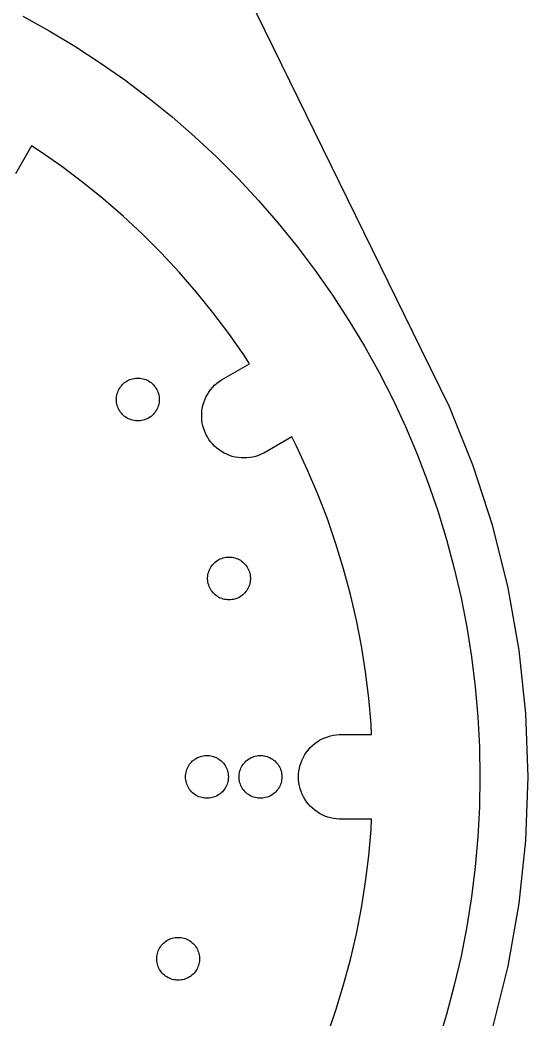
# Model space of a CAD drawing. Header units: metres. Extents: x -85 to 85, y -85 to 155.
# Drawn here: x 37.5 to 85, y -22.6 to 70.7 of the extents above; entities that cross this region are included whole.
import ezdxf

# ---------------------------------------------------------------- set-up
doc = ezdxf.new("R2010")
doc.units = ezdxf.units.M

msp = doc.modelspace()

# ---------------------------------------------------------------- linework, layer by layer
for p, q in [((75.0505, 39.9051), (26.4884, 139.084)), ((37.7925, 71.0773), (40.25, 69.715)), ((40.25, 69.715), (42.6585, 68.2679)), ((42.6585, 68.2679), (45.015, 66.7375)), ((45.015, 66.7375), (47.3167, 65.1259)), ((47.3167, 65.1259), (49.5607, 63.4349)), ((49.5607, 63.4349), (51.7444, 61.6666)), ((51.7444, 61.6666), (53.865, 59.8232)), ((53.865, 59.8232), (55.92, 57.9069)), ((38.6083, 58.9763), (37.0998, 56.3635)), ((39.4231, 58.4471), (38.6083, 58.9763)), ((41.4389, 57.0357), (39.4231, 58.4471)), ((55.92, 57.9069), (57.9069, 55.92)), ((43.4041, 55.5548), (41.4389, 57.0357)), ((45.3165, 54.0061), (43.4041, 55.5548)), ((57.9069, 55.92), (59.8232, 53.865)), ((47.1737, 52.3917), (45.3165, 54.0061)), ((59.8232, 53.865), (61.6666, 51.7444)), ((48.9734, 50.7135), (47.1737, 52.3917)), ((61.6666, 51.7444), (63.4349, 49.5607)), ((50.7135, 48.9734), (48.9734, 50.7135)), ((63.4349, 49.5607), (65.1259, 47.3167)), ((52.3917, 47.1737), (50.7135, 48.9734)), ((54.0061, 45.3165), (52.3917, 47.1737)), ((65.1259, 47.3167), (66.7375, 45.015)), ((55.5548, 43.4041), (54.0061, 45.3165)), ((66.7375, 45.015), (68.2679, 42.6585)), ((57.0357, 41.4389), (55.5548, 43.4041)), ((68.2679, 42.6585), (69.715, 40.25)), ((58.4471, 39.4231), (57.0357, 41.4389)), ((69.715, 40.25), (71.0773, 37.7925)), ((58.9763, 38.6083), (58.4471, 39.4231)), ((77.6514, 34.5726), (75.0505, 39.9051)), ((56.3635, 37.0998), (58.9763, 38.6083)), ((71.0773, 37.7925), (72.3529, 35.2889)), ((46.8449, 36.327), (46.923, 36.4427)), ((46.923, 36.4427), (47.0089, 36.5527)), ((47.0089, 36.5527), (47.1023, 36.6564)), ((47.1023, 36.6564), (47.2028, 36.7534)), ((47.2028, 36.7534), (47.3097, 36.8431)), ((47.3097, 36.8431), (47.4226, 36.9252)), ((47.4226, 36.9252), (47.541, 36.9992)), ((47.541, 36.9992), (47.6643, 37.0647)), ((47.6643, 37.0647), (47.7918, 37.1215)), ((47.7918, 37.1215), (47.923, 37.1692)), ((47.923, 37.1692), (48.0572, 37.2077)), ((48.0572, 37.2077), (48.1937, 37.2367)), ((48.1937, 37.2367), (48.332, 37.2562)), ((48.332, 37.2562), (48.4712, 37.2659)), ((48.4712, 37.2659), (48.6108, 37.2659)), ((48.6108, 37.2659), (48.7501, 37.2562)), ((48.7501, 37.2562), (48.8883, 37.2367)), ((48.8883, 37.2367), (49.0249, 37.2077)), ((49.0249, 37.2077), (49.1591, 37.1692)), ((49.1591, 37.1692), (49.2902, 37.1215)), ((49.2902, 37.1215), (49.4178, 37.0647)), ((49.4178, 37.0647), (49.541, 36.9992)), ((49.541, 36.9992), (49.6594, 36.9252)), ((49.6594, 36.9252), (49.7723, 36.8431)), ((49.7723, 36.8431), (49.8793, 36.7534)), ((49.8793, 36.7534), (49.9797, 36.6564)), ((49.9797, 36.6564), (50.0731, 36.5527)), ((50.0731, 36.5527), (50.1591, 36.4427)), ((50.1591, 36.4427), (50.2371, 36.327)), ((55.5213, 36.3931), (55.7128, 36.5914)), ((55.7128, 36.5914), (55.9177, 36.7759)), ((55.9177, 36.7759), (56.135, 36.9456)), ((56.135, 36.9456), (56.3635, 37.0998)), ((46.5459, 35.4066), (46.5605, 35.5455)), ((46.5605, 35.5455), (46.5847, 35.6829)), ((46.5847, 35.6829), (46.6185, 35.8184)), ((46.6185, 35.8184), (46.6616, 35.9512)), ((46.6616, 35.9512), (46.7139, 36.0806)), ((46.7139, 36.0806), (46.7751, 36.2061)), ((46.7751, 36.2061), (46.8449, 36.327)), ((50.2371, 36.327), (50.3069, 36.2061)), ((50.3069, 36.2061), (50.3681, 36.0806)), ((50.3681, 36.0806), (50.4204, 35.9512)), ((50.4204, 35.9512), (50.4635, 35.8184)), ((50.4635, 35.8184), (50.4973, 35.6829)), ((50.4973, 35.6829), (50.5216, 35.5455)), ((50.5216, 35.5455), (50.5361, 35.4066)), ((54.7943, 35.2297), (54.9065, 35.4816)), ((54.9065, 35.4816), (55.0359, 35.725)), ((55.0359, 35.725), (55.182, 35.9588)), ((55.182, 35.9588), (55.3441, 36.1819)), ((55.3441, 36.1819), (55.5213, 36.3931)), ((46.541, 35.2671), (46.5459, 35.4066)), ((46.5459, 35.1276), (46.541, 35.2671)), ((46.5605, 34.9888), (46.5459, 35.1276)), ((46.5847, 34.8513), (46.5605, 34.9888)), ((46.6185, 34.7158), (46.5847, 34.8513)), ((46.6616, 34.5831), (46.6185, 34.7158)), ((46.7139, 34.4536), (46.6616, 34.5831)), ((50.4204, 34.5831), (50.3681, 34.4536)), ((50.4635, 34.7158), (50.4204, 34.5831)), ((50.4973, 34.8513), (50.4635, 34.7158)), ((50.5216, 34.9888), (50.4973, 34.8513)), ((50.5361, 35.1276), (50.5216, 34.9888)), ((50.5361, 35.4066), (50.541, 35.2671)), ((50.541, 35.2671), (50.5361, 35.1276)), ((54.5667, 34.4359), (54.624, 34.7056)), ((54.624, 34.7056), (54.7, 34.9706)), ((54.7, 34.9706), (54.7943, 35.2297)), ((72.3529, 35.2889), (73.5404, 32.7423)), ((79.8739, 29.0717), (77.6514, 34.5726)), ((46.7751, 34.3282), (46.7139, 34.4536)), ((46.8449, 34.2073), (46.7751, 34.3282)), ((46.923, 34.0915), (46.8449, 34.2073)), ((47.0089, 33.9815), (46.923, 34.0915)), ((47.1023, 33.8778), (47.0089, 33.9815)), ((47.2028, 33.7808), (47.1023, 33.8778)), ((47.3097, 33.6911), (47.2028, 33.7808)), ((47.4226, 33.609), (47.3097, 33.6911)), ((47.541, 33.5351), (47.4226, 33.609)), ((49.6594, 33.609), (49.541, 33.5351)), ((49.7723, 33.6911), (49.6594, 33.609)), ((49.8793, 33.7808), (49.7723, 33.6911)), ((49.9797, 33.8778), (49.8793, 33.7808)), ((50.0731, 33.9815), (49.9797, 33.8778)), ((50.1591, 34.0915), (50.0731, 33.9815)), ((50.2371, 34.2073), (50.1591, 34.0915)), ((50.3069, 34.3282), (50.2371, 34.2073)), ((50.3681, 34.4536), (50.3069, 34.3282)), ((54.5091, 33.8879), (54.5284, 34.1629)), ((54.5091, 33.6121), (54.5091, 33.8879)), ((54.5284, 33.3371), (54.5091, 33.6121)), ((54.5284, 34.1629), (54.5667, 34.4359)), ((47.6643, 33.4695), (47.541, 33.5351)), ((47.7918, 33.4127), (47.6643, 33.4695)), ((47.923, 33.365), (47.7918, 33.4127)), ((48.0572, 33.3265), (47.923, 33.365)), ((48.1937, 33.2975), (48.0572, 33.3265)), ((48.332, 33.2781), (48.1937, 33.2975)), ((48.4712, 33.2683), (48.332, 33.2781)), ((48.6108, 33.2683), (48.4712, 33.2683)), ((48.7501, 33.2781), (48.6108, 33.2683)), ((48.8883, 33.2975), (48.7501, 33.2781)), ((49.0249, 33.3265), (48.8883, 33.2975)), ((49.1591, 33.365), (49.0249, 33.3265)), ((49.2902, 33.4127), (49.1591, 33.365)), ((49.4178, 33.4695), (49.2902, 33.4127)), ((49.541, 33.5351), (49.4178, 33.4695)), ((54.5667, 33.0641), (54.5284, 33.3371)), ((54.624, 32.7944), (54.5667, 33.0641)), ((54.7, 32.5294), (54.624, 32.7944)), ((73.5404, 32.7423), (74.6383, 30.1558)), ((54.7943, 32.2703), (54.7, 32.5294)), ((54.9065, 32.0184), (54.7943, 32.2703)), ((55.0359, 31.775), (54.9065, 32.0184)), ((55.182, 31.5412), (55.0359, 31.775)), ((62.9239, 31.7708), (60.3111, 30.2624)), ((63.365, 30.9052), (62.9239, 31.7708)), ((55.3441, 31.3181), (55.182, 31.5412)), ((55.5213, 31.1069), (55.3441, 31.3181)), ((55.7128, 30.9086), (55.5213, 31.1069)), ((55.9177, 30.7241), (55.7128, 30.9086)), ((64.405, 28.6749), (63.365, 30.9052)), ((56.135, 30.5544), (55.9177, 30.7241)), ((56.3635, 30.4002), (56.135, 30.5544)), ((56.6023, 30.2624), (56.3635, 30.4002)), ((56.8501, 30.1415), (56.6023, 30.2624)), ((57.1057, 30.0382), (56.8501, 30.1415)), ((57.3679, 29.953), (57.1057, 30.0382)), ((57.6355, 29.8863), (57.3679, 29.953)), ((57.907, 29.8384), (57.6355, 29.8863)), ((59.278, 29.8863), (59.0064, 29.8384)), ((59.5455, 29.953), (59.278, 29.8863)), ((59.8077, 30.0382), (59.5455, 29.953)), ((60.0633, 30.1415), (59.8077, 30.0382)), ((60.3111, 30.2624), (60.0633, 30.1415)), ((74.6383, 30.1558), (75.6453, 27.5326)), ((58.1812, 29.8096), (57.907, 29.8384)), ((58.4567, 29.8), (58.1812, 29.8096)), ((58.7323, 29.8096), (58.4567, 29.8)), ((59.0064, 29.8384), (58.7323, 29.8096)), ((81.7072, 23.4292), (79.8739, 29.0717)), ((65.3665, 26.4098), (64.405, 28.6749)), ((75.6453, 27.5326), (76.56, 24.8759)), ((66.2483, 24.1124), (65.3665, 26.4098)), ((76.56, 24.8759), (77.3816, 22.1888)), ((67.0495, 21.7857), (66.2483, 24.1124)), ((83.1425, 17.6725), (81.7072, 23.4292)), ((67.7689, 19.4324), (67.0495, 21.7857)), ((77.3816, 22.1888), (78.1088, 19.4747)), ((56.9239, 20.5361), (57.0634, 20.541)), ((57.0634, 20.541), (57.2029, 20.5361)), ((55.3313, 19.541), (55.4053, 19.6594)), ((55.4053, 19.6594), (55.4874, 19.7723)), ((55.4874, 19.7723), (55.5771, 19.8793)), ((55.5771, 19.8793), (55.6741, 19.9797)), ((55.6741, 19.9797), (55.7778, 20.0731)), ((55.7778, 20.0731), (55.8878, 20.1591)), ((55.8878, 20.1591), (56.0036, 20.2371)), ((56.0036, 20.2371), (56.1244, 20.3069)), ((56.1244, 20.3069), (56.2499, 20.3681)), ((56.2499, 20.3681), (56.3794, 20.4204)), ((56.3794, 20.4204), (56.5121, 20.4635)), ((56.5121, 20.4635), (56.6476, 20.4973)), ((56.6476, 20.4973), (56.785, 20.5216)), ((56.785, 20.5216), (56.9239, 20.5361)), ((57.2029, 20.5361), (57.3417, 20.5216)), ((57.3417, 20.5216), (57.4792, 20.4973)), ((57.4792, 20.4973), (57.6147, 20.4635)), ((57.6147, 20.4635), (57.7474, 20.4204)), ((57.7474, 20.4204), (57.8769, 20.3681)), ((57.8769, 20.3681), (58.0023, 20.3069)), ((58.0023, 20.3069), (58.1232, 20.2371)), ((58.1232, 20.2371), (58.239, 20.1591)), ((58.239, 20.1591), (58.349, 20.0731)), ((58.349, 20.0731), (58.4527, 19.9797)), ((58.4527, 19.9797), (58.5497, 19.8793)), ((58.5497, 19.8793), (58.6394, 19.7723)), ((58.6394, 19.7723), (58.7215, 19.6594)), ((58.7215, 19.6594), (58.7954, 19.541)), ((55.0646, 18.6108), (55.0743, 18.7501)), ((55.0743, 18.7501), (55.0938, 18.8883)), ((55.0938, 18.8883), (55.1228, 19.0249)), ((55.1228, 19.0249), (55.1613, 19.1591)), ((55.1613, 19.1591), (55.209, 19.2902)), ((55.209, 19.2902), (55.2658, 19.4178)), ((55.2658, 19.4178), (55.3313, 19.541)), ((58.7954, 19.541), (58.861, 19.4178)), ((58.861, 19.4178), (58.9178, 19.2902)), ((58.9178, 19.2902), (58.9655, 19.1591)), ((58.9655, 19.1591), (59.004, 19.0249)), ((59.004, 19.0249), (59.033, 18.8883)), ((59.033, 18.8883), (59.0524, 18.7501)), ((59.0524, 18.7501), (59.0622, 18.6108)), ((68.4058, 17.0555), (67.7689, 19.4324)), ((78.1088, 19.4747), (78.7409, 16.7369)), ((55.0646, 18.4712), (55.0646, 18.6108)), ((55.0743, 18.332), (55.0646, 18.4712)), ((55.0938, 18.1937), (55.0743, 18.332)), ((55.1228, 18.0572), (55.0938, 18.1937)), ((55.1613, 17.923), (55.1228, 18.0572)), ((55.209, 17.7918), (55.1613, 17.923)), ((55.2658, 17.6643), (55.209, 17.7918)), ((58.9178, 17.7918), (58.861, 17.6643)), ((58.9655, 17.923), (58.9178, 17.7918)), ((59.004, 18.0572), (58.9655, 17.923)), ((59.033, 18.1937), (59.004, 18.0572)), ((59.0524, 18.332), (59.033, 18.1937)), ((59.0622, 18.4712), (59.0524, 18.332)), ((59.0622, 18.6108), (59.0622, 18.4712)), ((55.3313, 17.541), (55.2658, 17.6643)), ((55.4053, 17.4226), (55.3313, 17.541)), ((55.4874, 17.3097), (55.4053, 17.4226)), ((55.5771, 17.2028), (55.4874, 17.3097)), ((55.6741, 17.1023), (55.5771, 17.2028)), ((55.7778, 17.0089), (55.6741, 17.1023)), ((55.8878, 16.923), (55.7778, 17.0089)), ((56.0036, 16.8449), (55.8878, 16.923)), ((56.1244, 16.7751), (56.0036, 16.8449)), ((58.1232, 16.8449), (58.0023, 16.7751)), ((58.239, 16.923), (58.1232, 16.8449)), ((58.349, 17.0089), (58.239, 16.923)), ((58.4527, 17.1023), (58.349, 17.0089)), ((58.5497, 17.2028), (58.4527, 17.1023)), ((58.6394, 17.3097), (58.5497, 17.2028)), ((58.7215, 17.4226), (58.6394, 17.3097)), ((58.7954, 17.541), (58.7215, 17.4226)), ((58.861, 17.6643), (58.7954, 17.541)), ((68.9594, 14.6578), (68.4058, 17.0555)), ((84.1728, 11.8297), (83.1425, 17.6725)), ((56.2499, 16.7139), (56.1244, 16.7751)), ((56.3794, 16.6616), (56.2499, 16.7139)), ((56.5121, 16.6185), (56.3794, 16.6616)), ((56.6476, 16.5847), (56.5121, 16.6185)), ((56.785, 16.5605), (56.6476, 16.5847)), ((56.9239, 16.5459), (56.785, 16.5605)), ((57.0634, 16.541), (56.9239, 16.5459)), ((57.2029, 16.5459), (57.0634, 16.541)), ((57.3417, 16.5605), (57.2029, 16.5459)), ((57.4792, 16.5847), (57.3417, 16.5605)), ((57.6147, 16.6185), (57.4792, 16.5847)), ((57.7474, 16.6616), (57.6147, 16.6185)), ((57.8769, 16.7139), (57.7474, 16.6616)), ((58.0023, 16.7751), (57.8769, 16.7139)), ((78.7409, 16.7369), (79.277, 13.9787)), ((69.4289, 12.2422), (68.9594, 14.6578)), ((79.277, 13.9787), (79.7166, 11.2034)), ((69.8139, 9.8117), (69.4289, 12.2422)), ((79.7166, 11.2034), (80.059, 8.41454)), ((84.7929, 5.9293), (84.1728, 11.8297)), ((70.1138, 7.36926), (69.8139, 9.8117)), ((80.059, 8.41454), (80.3039, 5.6154)), ((70.3283, 4.91783), (70.1138, 7.36926)), ((80.3039, 5.6154), (80.451, 2.80941)), ((85, 0), (84.7929, 5.9293)), ((70.3791, 3.94759), (70.3283, 4.91783)), ((66.0203, 3.66238), (66.2794, 3.75667)), ((66.2794, 3.75667), (66.5444, 3.83267)), ((66.5444, 3.83267), (66.8141, 3.88999)), ((66.8141, 3.88999), (67.0871, 3.92836)), ((67.0871, 3.92836), (67.3621, 3.94759)), ((67.3621, 3.94759), (70.3791, 3.94759)), ((64.6586, 2.7439), (64.8569, 2.93542)), ((64.8569, 2.93542), (65.0681, 3.11264)), ((65.0681, 3.11264), (65.2912, 3.2747)), ((65.2912, 3.2747), (65.525, 3.4208)), ((65.525, 3.4208), (65.7684, 3.55024)), ((65.7684, 3.55024), (66.0203, 3.66238)), ((80.451, 2.80941), (80.5, 0)), ((54.2508, 1.85437), (54.382, 1.90211)), ((54.382, 1.90211), (54.5162, 1.94059)), ((54.5162, 1.94059), (54.6527, 1.96961)), ((54.6527, 1.96961), (54.7909, 1.98904)), ((54.7909, 1.98904), (54.9302, 1.99878)), ((54.9302, 1.99878), (55.0698, 1.99878)), ((55.0698, 1.99878), (55.2091, 1.98904)), ((55.2091, 1.98904), (55.3473, 1.96961)), ((55.3473, 1.96961), (55.4838, 1.94059)), ((55.4838, 1.94059), (55.618, 1.90211)), ((55.618, 1.90211), (55.7492, 1.85437)), ((59.2508, 1.85437), (59.382, 1.90211)), ((59.382, 1.90211), (59.5162, 1.94059)), ((59.5162, 1.94059), (59.6527, 1.96961)), ((59.6527, 1.96961), (59.7909, 1.98904)), ((59.7909, 1.98904), (59.9302, 1.99878)), ((59.9302, 1.99878), (60.0698, 1.99878)), ((60.0698, 1.99878), (60.2091, 1.98904)), ((60.2091, 1.98904), (60.3473, 1.96961)), ((60.3473, 1.96961), (60.4838, 1.94059)), ((60.4838, 1.94059), (60.618, 1.90211)), ((60.618, 1.90211), (60.7492, 1.85437)), ((64.0124, 1.85441), (64.1502, 2.09318)), ((64.1502, 2.09318), (64.3044, 2.32175)), ((64.3044, 2.32175), (64.4741, 2.53901)), ((64.4741, 2.53901), (64.6586, 2.7439)), ((53.1729, 0.813473), (53.2341, 0.938943)), ((53.2341, 0.938943), (53.3039, 1.05984)), ((53.3039, 1.05984), (53.382, 1.17557)), ((53.382, 1.17557), (53.4679, 1.28557)), ((53.4679, 1.28557), (53.5613, 1.38932)), ((53.5613, 1.38932), (53.6617, 1.48629)), ((53.6617, 1.48629), (53.7687, 1.57602)), ((53.7687, 1.57602), (53.8816, 1.65807)), ((53.8816, 1.65807), (54, 1.73205)), ((54, 1.73205), (54.1233, 1.79759)), ((54.1233, 1.79759), (54.2508, 1.85437)), ((55.7492, 1.85437), (55.8767, 1.79759)), ((55.8767, 1.79759), (56, 1.73205)), ((56, 1.73205), (56.1184, 1.65807)), ((56.1184, 1.65807), (56.2313, 1.57602)), ((56.2313, 1.57602), (56.3383, 1.48629)), ((56.3383, 1.48629), (56.4387, 1.38932)), ((56.4387, 1.38932), (56.5321, 1.28557)), ((56.5321, 1.28557), (56.618, 1.17557)), ((56.618, 1.17557), (56.6961, 1.05984)), ((56.6961, 1.05984), (56.7659, 0.938943)), ((56.7659, 0.938943), (56.8271, 0.813473)), ((58.1729, 0.813473), (58.2341, 0.938943)), ((58.2341, 0.938943), (58.3039, 1.05984)), ((58.3039, 1.05984), (58.382, 1.17557)), ((58.382, 1.17557), (58.4679, 1.28557)), ((58.4679, 1.28557), (58.5613, 1.38932)), ((58.5613, 1.38932), (58.6617, 1.48629)), ((58.6617, 1.48629), (58.7687, 1.57602)), ((58.7687, 1.57602), (58.8816, 1.65807)), ((58.8816, 1.65807), (59, 1.73205)), ((59, 1.73205), (59.1233, 1.79759)), ((59.1233, 1.79759), (59.2508, 1.85437)), ((60.7492, 1.85437), (60.8767, 1.79759)), ((60.8767, 1.79759), (61, 1.73205)), ((61, 1.73205), (61.1184, 1.65807)), ((61.1184, 1.65807), (61.2313, 1.57602)), ((61.2313, 1.57602), (61.3383, 1.48629)), ((61.3383, 1.48629), (61.4387, 1.38932)), ((61.4387, 1.38932), (61.5321, 1.28557)), ((61.5321, 1.28557), (61.618, 1.17557)), ((61.618, 1.17557), (61.6961, 1.05984)), ((61.6961, 1.05984), (61.7659, 0.938943)), ((61.7659, 0.938943), (61.8271, 0.813473)), ((63.6363, 0.821251), (63.703, 1.08877)), ((63.703, 1.08877), (63.7882, 1.35098)), ((63.7882, 1.35098), (63.8915, 1.60661)), ((63.8915, 1.60661), (64.0124, 1.85441)), ((53, 0), (53.0049, 0.139512)), ((53.0049, -0.139512), (53, 0)), ((53.0049, 0.139512), (53.0195, 0.278346)), ((53.0195, 0.278346), (53.0437, 0.415823)), ((53.0437, 0.415823), (53.0775, 0.551274)), ((53.0775, 0.551274), (53.1206, 0.68404)), ((53.1206, 0.68404), (53.1729, 0.813473)), ((56.8271, 0.813473), (56.8794, 0.68404)), ((56.8794, 0.68404), (56.9225, 0.551274)), ((56.9225, 0.551274), (56.9563, 0.415823)), ((56.9563, 0.415823), (56.9805, 0.278346)), ((56.9805, 0.278346), (56.9951, 0.139512)), ((56.9951, 0.139512), (57, 0)), ((57, 0), (56.9951, -0.139512)), ((58, 0), (58.0049, 0.139512)), ((58.0049, -0.139512), (58, 0)), ((58.0049, 0.139512), (58.0195, 0.278346)), ((58.0195, 0.278346), (58.0437, 0.415823)), ((58.0437, 0.415823), (58.0775, 0.551274)), ((58.0775, 0.551274), (58.1206, 0.68404)), ((58.1206, 0.68404), (58.1729, 0.813473)), ((61.8271, 0.813473), (61.8794, 0.68404)), ((61.8794, 0.68404), (61.9225, 0.551274)), ((61.9225, 0.551274), (61.9563, 0.415823)), ((61.9563, 0.415823), (61.9805, 0.278346)), ((61.9805, 0.278346), (61.9951, 0.139512)), ((61.9951, 0.139512), (62, 0)), ((62, 0), (61.9951, -0.139512)), ((63.55, 0), (63.5596, 0.275537)), ((63.5596, -0.275537), (63.55, 0)), ((63.5596, 0.275537), (63.5884, 0.549733)), ((63.5884, 0.549733), (63.6363, 0.821251)), ((80.5, 0), (80.451, -2.80941)), ((84.7929, -5.9293), (85, 0)), ((53.0195, -0.278346), (53.0049, -0.139512)), ((53.0437, -0.415823), (53.0195, -0.278346)), ((53.0775, -0.551274), (53.0437, -0.415823)), ((53.1206, -0.68404), (53.0775, -0.551274)), ((53.1729, -0.813473), (53.1206, -0.68404)), ((53.2341, -0.938943), (53.1729, -0.813473)), ((56.8271, -0.813473), (56.7659, -0.938943)), ((56.8794, -0.68404), (56.8271, -0.813473)), ((56.9225, -0.551274), (56.8794, -0.68404)), ((56.9563, -0.415823), (56.9225, -0.551274)), ((56.9805, -0.278346), (56.9563, -0.415823)), ((56.9951, -0.139512), (56.9805, -0.278346)), ((58.0195, -0.278346), (58.0049, -0.139512)), ((58.0437, -0.415823), (58.0195, -0.278346)), ((58.0775, -0.551274), (58.0437, -0.415823)), ((58.1206, -0.68404), (58.0775, -0.551274)), ((58.1729, -0.813473), (58.1206, -0.68404)), ((58.2341, -0.938943), (58.1729, -0.813473)), ((61.8271, -0.813473), (61.7659, -0.938943)), ((61.8794, -0.68404), (61.8271, -0.813473)), ((61.9225, -0.551274), (61.8794, -0.68404)), ((61.9563, -0.415823), (61.9225, -0.551274)), ((61.9805, -0.278346), (61.9563, -0.415823)), ((61.9951, -0.139512), (61.9805, -0.278346)), ((63.5884, -0.549733), (63.5596, -0.275537)), ((63.6363, -0.821251), (63.5884, -0.549733)), ((63.703, -1.08877), (63.6363, -0.821251)), ((53.3039, -1.05984), (53.2341, -0.938943)), ((53.382, -1.17557), (53.3039, -1.05984)), ((53.4679, -1.28557), (53.382, -1.17557)), ((53.5613, -1.38932), (53.4679, -1.28557)), ((53.6617, -1.48629), (53.5613, -1.38932)), ((53.7687, -1.57602), (53.6617, -1.48629)), ((53.8816, -1.65807), (53.7687, -1.57602)), ((54, -1.73205), (53.8816, -1.65807)), ((54.1233, -1.79759), (54, -1.73205)), ((54.2508, -1.85437), (54.1233, -1.79759)), ((54.382, -1.90211), (54.2508, -1.85437)), ((55.7492, -1.85437), (55.618, -1.90211)), ((55.8767, -1.79759), (55.7492, -1.85437)), ((56, -1.73205), (55.8767, -1.79759)), ((56.1184, -1.65807), (56, -1.73205)), ((56.2313, -1.57602), (56.1184, -1.65807)), ((56.3383, -1.48629), (56.2313, -1.57602)), ((56.4387, -1.38932), (56.3383, -1.48629)), ((56.5321, -1.28557), (56.4387, -1.38932)), ((56.618, -1.17557), (56.5321, -1.28557)), ((56.6961, -1.05984), (56.618, -1.17557)), ((56.7659, -0.938943), (56.6961, -1.05984)), ((58.3039, -1.05984), (58.2341, -0.938943)), ((58.382, -1.17557), (58.3039, -1.05984)), ((58.4679, -1.28557), (58.382, -1.17557)), ((58.5613, -1.38932), (58.4679, -1.28557)), ((58.6617, -1.48629), (58.5613, -1.38932)), ((58.7687, -1.57602), (58.6617, -1.48629)), ((58.8816, -1.65807), (58.7687, -1.57602)), ((59, -1.73205), (58.8816, -1.65807)), ((59.1233, -1.79759), (59, -1.73205)), ((59.2508, -1.85437), (59.1233, -1.79759)), ((59.382, -1.90211), (59.2508, -1.85437)), ((60.7492, -1.85437), (60.618, -1.90211)), ((60.8767, -1.79759), (60.7492, -1.85437)), ((61, -1.73205), (60.8767, -1.79759)), ((61.1184, -1.65807), (61, -1.73205)), ((61.2313, -1.57602), (61.1184, -1.65807)), ((61.3383, -1.48629), (61.2313, -1.57602)), ((61.4387, -1.38932), (61.3383, -1.48629)), ((61.5321, -1.28557), (61.4387, -1.38932)), ((61.618, -1.17557), (61.5321, -1.28557)), ((61.6961, -1.05984), (61.618, -1.17557)), ((61.7659, -0.938943), (61.6961, -1.05984)), ((63.7882, -1.35098), (63.703, -1.08877)), ((63.8915, -1.60661), (63.7882, -1.35098)), ((64.0124, -1.85441), (63.8915, -1.60661)), ((64.1502, -2.09318), (64.0124, -1.85441)), ((54.5162, -1.94059), (54.382, -1.90211)), ((54.6527, -1.96961), (54.5162, -1.94059)), ((54.7909, -1.98904), (54.6527, -1.96961)), ((54.9302, -1.99878), (54.7909, -1.98904)), ((55.0698, -1.99878), (54.9302, -1.99878)), ((55.2091, -1.98904), (55.0698, -1.99878)), ((55.3473, -1.96961), (55.2091, -1.98904)), ((55.4838, -1.94059), (55.3473, -1.96961)), ((55.618, -1.90211), (55.4838, -1.94059)), ((59.5162, -1.94059), (59.382, -1.90211)), ((59.6527, -1.96961), (59.5162, -1.94059)), ((59.7909, -1.98904), (59.6527, -1.96961)), ((59.9302, -1.99878), (59.7909, -1.98904)), ((60.0698, -1.99878), (59.9302, -1.99878)), ((60.2091, -1.98904), (60.0698, -1.99878)), ((60.3473, -1.96961), (60.2091, -1.98904)), ((60.4838, -1.94059), (60.3473, -1.96961)), ((60.618, -1.90211), (60.4838, -1.94059)), ((64.3044, -2.32175), (64.1502, -2.09318)), ((64.4741, -2.53901), (64.3044, -2.32175)), ((64.6586, -2.7439), (64.4741, -2.53901)), ((64.8569, -2.93542), (64.6586, -2.7439)), ((65.0681, -3.11264), (64.8569, -2.93542)), ((65.2912, -3.2747), (65.0681, -3.11264)), ((65.525, -3.4208), (65.2912, -3.2747)), ((65.7684, -3.55024), (65.525, -3.4208)), ((66.0203, -3.66238), (65.7684, -3.55024)), ((66.2794, -3.75667), (66.0203, -3.66238)), ((80.451, -2.80941), (80.3039, -5.6154)), ((66.5444, -3.83267), (66.2794, -3.75667)), ((66.8141, -3.88999), (66.5444, -3.83267)), ((67.0871, -3.92836), (66.8141, -3.88999)), ((67.3621, -3.94759), (67.0871, -3.92836)), ((70.3791, -3.94759), (67.3621, -3.94759)), ((70.3283, -4.91783), (70.3791, -3.94759)), ((70.1138, -7.36926), (70.3283, -4.91783)), ((80.3039, -5.6154), (80.059, -8.41454)), ((84.1728, -11.8297), (84.7929, -5.9293)), ((69.8139, -9.8117), (70.1138, -7.36926)), ((80.059, -8.41454), (79.7166, -11.2034)), ((69.4289, -12.2422), (69.8139, -9.8117)), ((79.7166, -11.2034), (79.277, -13.9787)), ((83.1425, -17.6725), (84.1728, -11.8297)), ((68.9594, -14.6578), (69.4289, -12.2422)), ((79.277, -13.9787), (78.7409, -16.7369)), ((68.4058, -17.0555), (68.9594, -14.6578)), ((50.65, -15.8775), (50.7321, -15.7646)), ((50.7321, -15.7646), (50.8218, -15.6577)), ((50.8218, -15.6577), (50.9188, -15.5573)), ((50.9188, -15.5573), (51.0225, -15.4638)), ((51.0225, -15.4638), (51.1325, -15.3779)), ((51.1325, -15.3779), (51.2483, -15.2998)), ((51.2483, -15.2998), (51.3692, -15.23)), ((51.3692, -15.23), (51.4946, -15.1688)), ((51.4946, -15.1688), (51.6241, -15.1165)), ((51.6241, -15.1165), (51.7568, -15.0734)), ((51.7568, -15.0734), (51.8923, -15.0396)), ((51.8923, -15.0396), (52.0298, -15.0154)), ((52.0298, -15.0154), (52.1686, -15.0008)), ((52.1686, -15.0008), (52.3081, -14.9959)), ((52.3081, -14.9959), (52.4476, -15.0008)), ((52.4476, -15.0008), (52.5865, -15.0154)), ((52.5865, -15.0154), (52.7239, -15.0396)), ((52.7239, -15.0396), (52.8594, -15.0734)), ((52.8594, -15.0734), (52.9921, -15.1165)), ((52.9921, -15.1165), (53.1216, -15.1688)), ((53.1216, -15.1688), (53.2471, -15.23)), ((53.2471, -15.23), (53.3679, -15.2998)), ((53.3679, -15.2998), (53.4837, -15.3779)), ((53.4837, -15.3779), (53.5937, -15.4638)), ((53.5937, -15.4638), (53.6974, -15.5573)), ((53.6974, -15.5573), (53.7944, -15.6577)), ((53.7944, -15.6577), (53.8841, -15.7646)), ((53.8841, -15.7646), (53.9662, -15.8775)), ((50.3093, -16.9261), (50.3191, -16.7869)), ((50.3191, -16.7869), (50.3385, -16.6486)), ((50.3385, -16.6486), (50.3675, -16.5121)), ((50.3675, -16.5121), (50.406, -16.3779)), ((50.406, -16.3779), (50.4537, -16.2467)), ((50.4537, -16.2467), (50.5105, -16.1192)), ((50.5105, -16.1192), (50.5761, -15.9959)), ((50.5761, -15.9959), (50.65, -15.8775)), ((53.9662, -15.8775), (54.0402, -15.9959)), ((54.0402, -15.9959), (54.1057, -16.1192)), ((54.1057, -16.1192), (54.1625, -16.2467)), ((54.1625, -16.2467), (54.2102, -16.3779)), ((54.2102, -16.3779), (54.2487, -16.5121)), ((54.2487, -16.5121), (54.2777, -16.6486)), ((54.2777, -16.6486), (54.2972, -16.7869)), ((54.2972, -16.7869), (54.3069, -16.9261)), ((78.7409, -16.7369), (78.1088, -19.4747)), ((50.3093, -17.0657), (50.3093, -16.9261)), ((50.3191, -17.205), (50.3093, -17.0657)), ((50.3385, -17.3432), (50.3191, -17.205)), ((50.3675, -17.4798), (50.3385, -17.3432)), ((50.406, -17.614), (50.3675, -17.4798)), ((50.4537, -17.7451), (50.406, -17.614)), ((54.2102, -17.614), (54.1625, -17.7451)), ((54.2487, -17.4798), (54.2102, -17.614)), ((54.2777, -17.3432), (54.2487, -17.4798)), ((54.2972, -17.205), (54.2777, -17.3432)), ((54.3069, -17.0657), (54.2972, -17.205)), ((54.3069, -16.9261), (54.3069, -17.0657)), ((67.7689, -19.4324), (68.4058, -17.0555)), ((81.7072, -23.4292), (83.1425, -17.6725)), ((50.5105, -17.8727), (50.4537, -17.7451)), ((50.5761, -17.9959), (50.5105, -17.8727)), ((50.65, -18.1143), (50.5761, -17.9959)), ((50.7321, -18.2273), (50.65, -18.1143)), ((50.8218, -18.3342), (50.7321, -18.2273)), ((50.9188, -18.4346), (50.8218, -18.3342)), ((51.0225, -18.528), (50.9188, -18.4346)), ((51.1325, -18.614), (51.0225, -18.528)), ((51.2483, -18.692), (51.1325, -18.614)), ((53.4837, -18.614), (53.3679, -18.692)), ((53.5937, -18.528), (53.4837, -18.614)), ((53.6974, -18.4346), (53.5937, -18.528)), ((53.7944, -18.3342), (53.6974, -18.4346)), ((53.8841, -18.2273), (53.7944, -18.3342)), ((53.9662, -18.1143), (53.8841, -18.2273)), ((54.0402, -17.9959), (53.9662, -18.1143)), ((54.1057, -17.8727), (54.0402, -17.9959)), ((54.1625, -17.7451), (54.1057, -17.8727)), ((51.3692, -18.7618), (51.2483, -18.692)), ((51.4946, -18.823), (51.3692, -18.7618)), ((51.6241, -18.8753), (51.4946, -18.823)), ((51.7568, -18.9185), (51.6241, -18.8753)), ((51.8923, -18.9522), (51.7568, -18.9185)), ((52.0298, -18.9765), (51.8923, -18.9522)), ((52.1686, -18.9911), (52.0298, -18.9765)), ((52.3081, -18.9959), (52.1686, -18.9911)), ((52.4476, -18.9911), (52.3081, -18.9959)), ((52.5865, -18.9765), (52.4476, -18.9911)), ((52.7239, -18.9522), (52.5865, -18.9765)), ((52.8594, -18.9185), (52.7239, -18.9522)), ((52.9921, -18.8753), (52.8594, -18.9185)), ((53.1216, -18.823), (52.9921, -18.8753)), ((53.2471, -18.7618), (53.1216, -18.823)), ((53.3679, -18.692), (53.2471, -18.7618)), ((67.0495, -21.7857), (67.7689, -19.4324)), ((78.1088, -19.4747), (77.3816, -22.1888)), ((66.2483, -24.1124), (67.0495, -21.7857)), ((77.3816, -22.1888), (76.56, -24.8759))]:
    msp.add_line(p, q)

doc.saveas('drawing.dxf')
